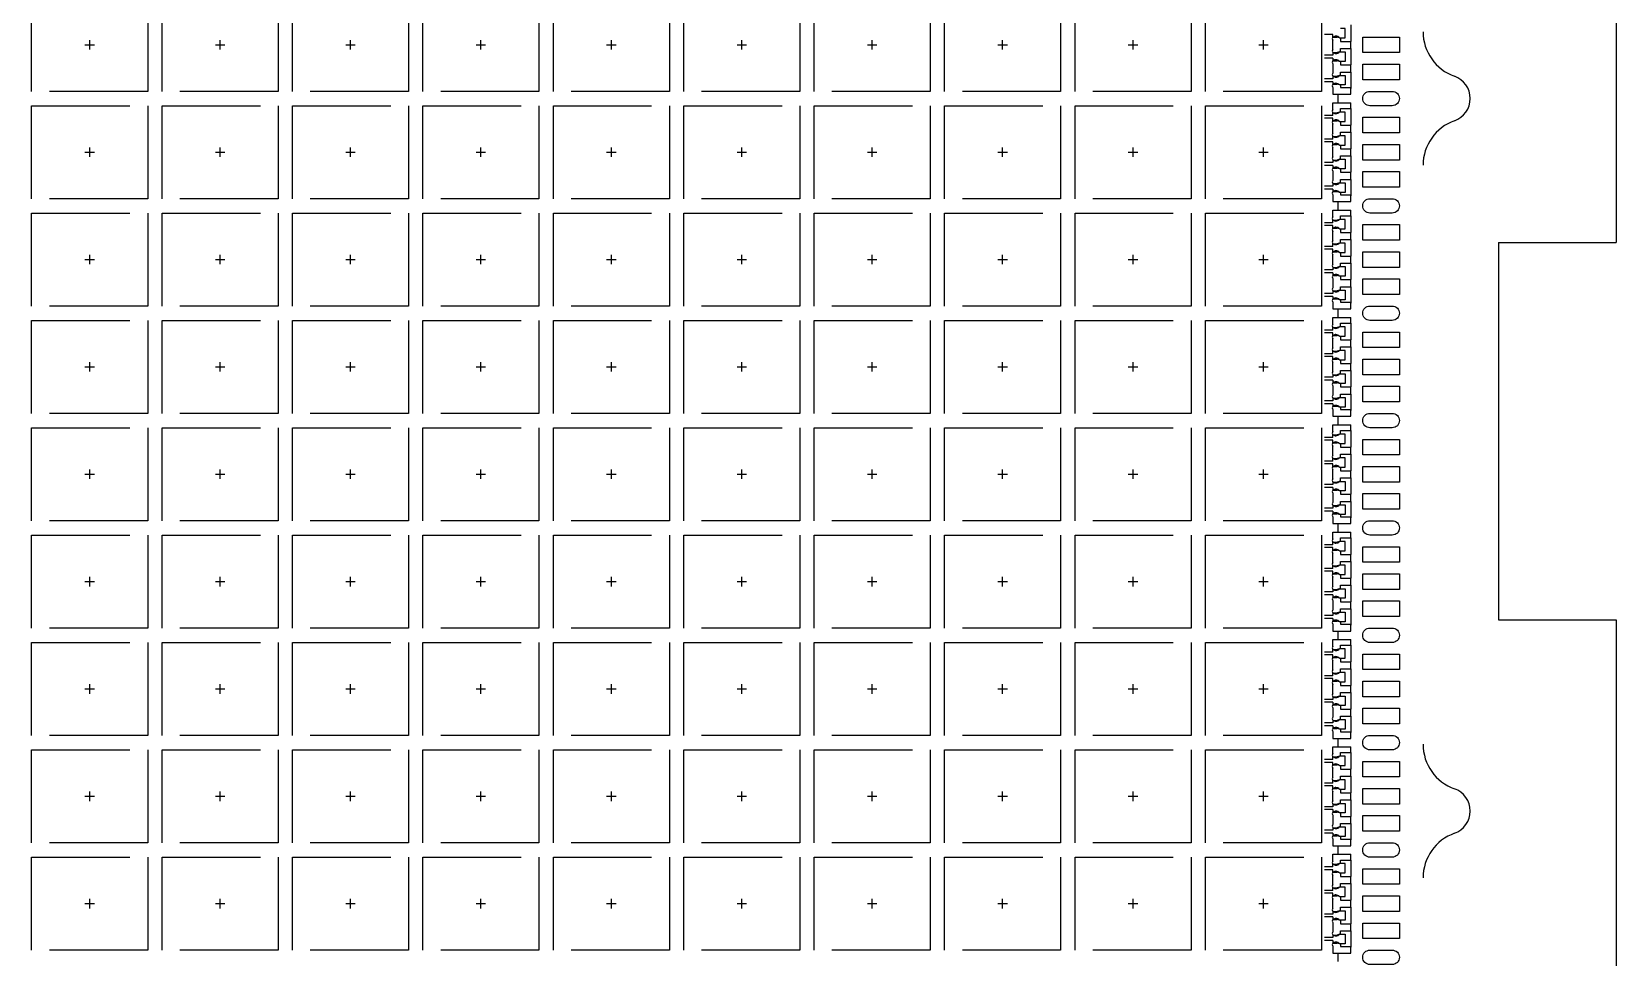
# Model space of a CAD drawing. Header units: millimetres. Extents: x -1.93 to 4.89, y -2.06 to 2.17.
# Drawn here: x 0.009 to 2.025, y -1.092 to 0.085 of the extents above; entities that cross this region are included whole.
import ezdxf

# ---------------------------------------------------------------- set-up
doc = ezdxf.new("R2010")
doc.units = ezdxf.units.MM
doc.header["$LTSCALE"] = 0.5
for name, pattern in [('CENTER', [50.8, 31.75, -6.35, 6.35, -6.35]), ('HIDDEN', [0.375, 0.25, -0.125]), ('PHANTOM', [2.5, 1.25, -0.25, 0.25, -0.25, 0.25, -0.25])]:
    doc.linetypes.add(name, pattern=pattern)
for name, color, linetype in [('1D', 4, 'Continuous'), ('BTM', 7, 'HIDDEN'), ('CEN', 2, 'CENTER'), ('PKG', 1, 'PHANTOM')]:
    doc.layers.add(name, color=color, linetype=linetype)

# ---------------------------------------------------------------- blocks, each defined once
blk = doc.blocks.new('*U0')
at = {"layer": 'CEN', "ltscale": 0.005}
for p, q in [((-0.006, 0), (0.006, 0)), ((0, -0.006), (0, 0.006))]:
    blk.add_line(p, q, dxfattribs=at)
at = {"layer": 'PKG', "color": 1, "linetype": 'HIDDEN'}
blk.add_lwpolyline([(-0.0738, -0.0591), (-0.0738, 0.0591), (0.0738, 0.0591), (0.0738, -0.0591)], close=True, dxfattribs=at)
blk = doc.blocks.new('*U1')
at = {"layer": 'CEN', "color": 0, "linetype": 'ByBlock', "lineweight": -2, "transparency": 16777216}
for p in [(1.659, 1.7745), (1.8249, 1.7745), (1.9908, 1.7745), (2.1567, 1.7745), (2.3226, 1.7745), (2.4885, 1.7745), (2.6544, 1.7745), (2.8203, 1.7745), (2.9862, 1.7745), (3.1521, 1.7745), (1.659, 1.638), (1.8249, 1.638), (1.9908, 1.638), (2.1567, 1.638), (2.3226, 1.638), (2.4885, 1.638), (2.6544, 1.638), (2.8203, 1.638), (2.9862, 1.638), (3.1521, 1.638), (1.659, 1.5015), (1.8249, 1.5015), (1.9908, 1.5015), (2.1567, 1.5015), (2.3226, 1.5015), (2.4885, 1.5015), (2.6544, 1.5015), (2.8203, 1.5015), (2.9862, 1.5015), (3.1521, 1.5015), (1.659, 1.365), (1.8249, 1.365), (1.9908, 1.365), (2.1567, 1.365), (2.3226, 1.365), (2.4885, 1.365), (2.6544, 1.365), (2.8203, 1.365), (2.9862, 1.365), (3.1521, 1.365), (1.659, 1.2285), (1.8249, 1.2285), (1.9908, 1.2285), (2.1567, 1.2285), (2.3226, 1.2285), (2.4885, 1.2285), (2.6544, 1.2285), (2.8203, 1.2285), (2.9862, 1.2285), (3.1521, 1.2285), (1.659, 1.092), (1.8249, 1.092), (1.9908, 1.092), (2.1567, 1.092), (2.3226, 1.092), (2.4885, 1.092), (2.6544, 1.092), (2.8203, 1.092), (2.9862, 1.092), (3.1521, 1.092), (1.659, 0.9555), (1.8249, 0.9555), (1.9908, 0.9555), (2.1567, 0.9555), (2.3226, 0.9555), (2.4885, 0.9555), (2.6544, 0.9555), (2.8203, 0.9555), (2.9862, 0.9555), (3.1521, 0.9555), (1.659, 0.819), (1.8249, 0.819), (1.9908, 0.819), (2.1567, 0.819), (2.3226, 0.819), (2.4885, 0.819), (2.6544, 0.819), (2.8203, 0.819), (2.9862, 0.819), (3.1521, 0.819), (1.659, 0.6825), (1.8249, 0.6825), (1.9908, 0.6825), (2.1567, 0.6825), (2.3226, 0.6825), (2.4885, 0.6825), (2.6544, 0.6825), (2.8203, 0.6825), (2.9862, 0.6825), (3.1521, 0.6825)]:
    blk.add_blockref('*U0', p, dxfattribs=at)

msp = doc.modelspace()

# ---------------------------------------------------------------- linework, layer by layer
for p, q in [((2.0248, 0.267), (2.0248, -0.183)), ((2.0248, -0.663), (2.0248, -1.9887))]:
    msp.add_line(p, q)
at = {"ltscale": 0.03}
for p, q in [((1.6644, 0.0781), (1.6696, 0.0781)), ((1.6644, 0.0624), (1.6644, 0.0741)), ((1.6726, 0.0772), (1.6696, 0.0781)), ((1.6726, 0.0772), (1.6741, 0.0772)), ((1.6741, 0.0772), (1.6741, 0.0727)), ((1.6741, 0.0727), (1.6873, 0.0727)), ((1.6741, 0.0592), (1.6741, 0.0637)), ((1.6741, 0.0637), (1.6873, 0.0637)), ((1.6873, 0.0637), (1.6873, 0.0727)), ((1.6644, 0.0583), (1.6696, 0.0583)), ((1.6644, 0.0481), (1.6696, 0.0481)), ((1.6644, 0.0441), (1.6644, 0.0324)), ((1.6726, 0.0592), (1.6696, 0.0583)), ((1.6726, 0.0472), (1.6696, 0.0481)), ((1.6726, 0.0592), (1.6741, 0.0592)), ((1.6741, 0.0472), (1.6726, 0.0472)), ((1.6741, 0.0472), (1.6741, 0.0427)), ((1.6741, 0.0427), (1.6873, 0.0427)), ((1.6873, 0.0337), (1.6873, 0.0427)), ((1.6644, 0.0283), (1.6696, 0.0283)), ((1.6644, 0.0283), (1.6696, 0.0283)), ((1.6726, 0.0292), (1.6696, 0.0283)), ((1.6726, 0.0292), (1.6741, 0.0292)), ((1.6741, 0.0292), (1.6741, 0.0337)), ((1.6741, 0.0337), (1.6873, 0.0337)), ((1.6644, 0.0181), (1.6696, 0.0181)), ((1.6644, 0.0181), (1.6696, 0.0181)), ((1.6644, 0.0141), (1.6644, 0.0054)), ((1.6644, 0.0054), (1.6873, 0.0054)), ((1.6726, 0.0172), (1.6696, 0.0181)), ((1.6741, 0.0172), (1.6726, 0.0172)), ((1.6741, 0.0172), (1.6741, 0.0139)), ((1.6741, 0.0139), (1.6873, 0.0139)), ((1.6873, 0.0054), (1.6873, 0.0139)), ((1.6644, -0.0141), (1.6644, -0.0054)), ((1.6644, -0.0054), (1.6873, -0.0054)), ((1.6644, -0.0182), (1.6696, -0.0182)), ((1.6726, -0.0173), (1.6696, -0.0182)), ((1.6741, -0.0173), (1.6726, -0.0173)), ((1.6741, -0.0173), (1.6741, -0.0128)), ((1.6741, -0.0128), (1.6873, -0.0128)), ((1.6873, -0.0128), (1.6873, -0.0054)), ((1.6644, -0.0284), (1.6696, -0.0284)), ((1.6644, -0.0441), (1.6644, -0.0324)), ((1.6726, -0.0293), (1.6696, -0.0284)), ((1.6726, -0.0293), (1.6741, -0.0293)), ((1.6741, -0.0293), (1.6741, -0.0338)), ((1.6741, -0.0338), (1.6873, -0.0338)), ((1.6873, -0.0428), (1.6873, -0.0338)), ((1.6644, -0.0482), (1.6696, -0.0482)), ((1.6644, -0.0584), (1.6696, -0.0584)), ((1.6726, -0.0473), (1.6696, -0.0482)), ((1.6726, -0.0593), (1.6696, -0.0584)), ((1.6741, -0.0473), (1.6726, -0.0473)), ((1.6726, -0.0593), (1.6741, -0.0593)), ((1.6741, -0.0473), (1.6741, -0.0428)), ((1.6741, -0.0428), (1.6873, -0.0428)), ((1.6741, -0.0593), (1.6741, -0.0638)), ((1.6644, -0.0741), (1.6644, -0.0624)), ((1.6644, -0.0782), (1.6696, -0.0782)), ((1.6726, -0.0773), (1.6696, -0.0782)), ((1.6726, -0.0773), (1.6741, -0.0773)), ((1.6741, -0.0638), (1.6873, -0.0638)), ((1.6741, -0.0773), (1.6741, -0.0728)), ((1.6741, -0.0728), (1.6873, -0.0728)), ((1.6873, -0.0728), (1.6873, -0.0638)), ((1.6644, -0.0884), (1.6696, -0.0884)), ((1.6644, -0.0924), (1.6644, -0.1041)), ((1.6726, -0.0893), (1.6696, -0.0884)), ((1.6741, -0.0893), (1.6726, -0.0893)), ((1.6741, -0.0893), (1.6741, -0.0938)), ((1.6741, -0.0938), (1.6873, -0.0938)), ((1.6873, -0.1028), (1.6873, -0.0938)), ((1.6644, -0.1082), (1.6696, -0.1082)), ((1.6644, -0.1082), (1.6696, -0.1082)), ((1.6644, -0.1184), (1.6696, -0.1184)), ((1.6644, -0.1184), (1.6696, -0.1184)), ((1.6726, -0.1073), (1.6696, -0.1082)), ((1.6726, -0.1193), (1.6696, -0.1184)), ((1.6726, -0.1073), (1.6741, -0.1073)), ((1.6741, -0.1193), (1.6726, -0.1193)), ((1.6741, -0.1073), (1.6741, -0.1028)), ((1.6741, -0.1028), (1.6873, -0.1028)), ((1.6741, -0.1193), (1.6741, -0.1226)), ((1.6644, -0.1224), (1.6644, -0.1311)), ((1.6644, -0.1311), (1.6873, -0.1311)), ((1.6741, -0.1226), (1.6873, -0.1226)), ((1.6873, -0.1311), (1.6873, -0.1226)), ((1.6644, -0.1506), (1.6644, -0.1419)), ((1.6644, -0.1419), (1.6873, -0.1419)), ((1.6644, -0.1547), (1.6696, -0.1547)), ((1.6726, -0.1538), (1.6696, -0.1547)), ((1.6741, -0.1538), (1.6726, -0.1538)), ((1.6741, -0.1538), (1.6741, -0.1493)), ((1.6741, -0.1493), (1.6873, -0.1493)), ((1.6873, -0.1493), (1.6873, -0.1419)), ((1.6644, -0.1649), (1.6696, -0.1649)), ((1.6644, -0.1806), (1.6644, -0.1689)), ((1.6726, -0.1658), (1.6696, -0.1649)), ((1.6726, -0.1658), (1.6741, -0.1658)), ((1.6741, -0.1658), (1.6741, -0.1703)), ((1.6741, -0.1703), (1.6873, -0.1703)), ((1.6741, -0.1838), (1.6741, -0.1793)), ((1.6741, -0.1793), (1.6873, -0.1793)), ((1.6873, -0.1793), (1.6873, -0.1703)), ((1.6644, -0.1847), (1.6696, -0.1847)), ((1.6644, -0.1949), (1.6696, -0.1949)), ((1.6644, -0.2106), (1.6644, -0.1989)), ((1.6726, -0.1838), (1.6696, -0.1847)), ((1.6726, -0.1958), (1.6696, -0.1949)), ((1.6741, -0.1838), (1.6726, -0.1838)), ((1.6726, -0.1958), (1.6741, -0.1958)), ((1.6741, -0.1958), (1.6741, -0.2003)), ((1.6741, -0.2003), (1.6873, -0.2003)), ((1.6873, -0.2093), (1.6873, -0.2003)), ((1.6644, -0.2147), (1.6696, -0.2147)), ((1.6726, -0.2138), (1.6696, -0.2147)), ((1.6726, -0.2138), (1.6741, -0.2138)), ((1.6741, -0.2138), (1.6741, -0.2093)), ((1.6741, -0.2093), (1.6873, -0.2093)), ((1.6644, -0.2249), (1.6696, -0.2249)), ((1.6644, -0.2289), (1.6644, -0.2406)), ((1.6726, -0.2258), (1.6696, -0.2249)), ((1.6741, -0.2258), (1.6726, -0.2258)), ((1.6741, -0.2258), (1.6741, -0.2303)), ((1.6741, -0.2303), (1.6873, -0.2303)), ((1.6741, -0.2438), (1.6741, -0.2393)), ((1.6741, -0.2393), (1.6873, -0.2393)), ((1.6873, -0.2393), (1.6873, -0.2303)), ((1.6644, -0.2447), (1.6696, -0.2447)), ((1.6644, -0.2447), (1.6696, -0.2447)), ((1.6644, -0.2549), (1.6696, -0.2549)), ((1.6644, -0.2549), (1.6696, -0.2549)), ((1.6644, -0.2589), (1.6644, -0.2676)), ((1.6726, -0.2438), (1.6696, -0.2447)), ((1.6726, -0.2558), (1.6696, -0.2549)), ((1.6726, -0.2438), (1.6741, -0.2438)), ((1.6741, -0.2558), (1.6726, -0.2558)), ((1.6741, -0.2558), (1.6741, -0.2591)), ((1.6741, -0.2591), (1.6873, -0.2591)), ((1.6873, -0.2676), (1.6873, -0.2591)), ((1.6644, -0.2676), (1.6873, -0.2676)), ((1.6644, -0.2871), (1.6644, -0.2784)), ((1.6644, -0.2784), (1.6873, -0.2784)), ((1.6873, -0.2858), (1.6873, -0.2784)), ((1.6644, -0.2912), (1.6696, -0.2912)), ((1.6644, -0.3014), (1.6696, -0.3014)), ((1.6726, -0.2903), (1.6696, -0.2912)), ((1.6726, -0.3023), (1.6696, -0.3014)), ((1.6741, -0.2903), (1.6726, -0.2903)), ((1.6726, -0.3023), (1.6741, -0.3023)), ((1.6741, -0.2903), (1.6741, -0.2858)), ((1.6741, -0.2858), (1.6873, -0.2858)), ((1.6741, -0.3023), (1.6741, -0.3068)), ((1.6644, -0.3171), (1.6644, -0.3054)), ((1.6644, -0.3212), (1.6696, -0.3212)), ((1.6726, -0.3203), (1.6696, -0.3212)), ((1.6741, -0.3203), (1.6726, -0.3203)), ((1.6741, -0.3068), (1.6873, -0.3068)), ((1.6741, -0.3203), (1.6741, -0.3158)), ((1.6741, -0.3158), (1.6873, -0.3158)), ((1.6873, -0.3158), (1.6873, -0.3068)), ((1.6644, -0.3314), (1.6696, -0.3314)), ((1.6644, -0.3471), (1.6644, -0.3354)), ((1.6726, -0.3323), (1.6696, -0.3314)), ((1.6726, -0.3323), (1.6741, -0.3323)), ((1.6741, -0.3323), (1.6741, -0.3368)), ((1.6741, -0.3368), (1.6873, -0.3368)), ((1.6873, -0.3458), (1.6873, -0.3368)), ((1.6644, -0.3512), (1.6696, -0.3512)), ((1.6644, -0.3614), (1.6696, -0.3614)), ((1.6726, -0.3503), (1.6696, -0.3512)), ((1.6726, -0.3623), (1.6696, -0.3614)), ((1.6726, -0.3503), (1.6741, -0.3503)), ((1.6741, -0.3623), (1.6726, -0.3623)), ((1.6741, -0.3503), (1.6741, -0.3458)), ((1.6741, -0.3458), (1.6873, -0.3458)), ((1.6741, -0.3623), (1.6741, -0.3668)), ((1.6644, -0.3654), (1.6644, -0.3771)), ((1.6644, -0.3812), (1.6696, -0.3812)), ((1.6644, -0.3812), (1.6696, -0.3812)), ((1.6726, -0.3803), (1.6696, -0.3812)), ((1.6726, -0.3803), (1.6741, -0.3803)), ((1.6741, -0.3668), (1.6873, -0.3668)), ((1.6741, -0.3803), (1.6741, -0.3758)), ((1.6741, -0.3758), (1.6873, -0.3758)), ((1.6873, -0.3758), (1.6873, -0.3668)), ((1.6644, -0.3914), (1.6696, -0.3914)), ((1.6644, -0.3914), (1.6696, -0.3914)), ((1.6644, -0.3954), (1.6644, -0.4041)), ((1.6726, -0.3923), (1.6696, -0.3914)), ((1.6741, -0.3923), (1.6726, -0.3923)), ((1.6741, -0.3923), (1.6741, -0.3956)), ((1.6741, -0.3956), (1.6873, -0.3956)), ((1.6873, -0.4041), (1.6873, -0.3956)), ((1.6644, -0.4041), (1.6873, -0.4041)), ((1.6644, -0.4236), (1.6644, -0.4149)), ((1.6644, -0.4149), (1.6873, -0.4149)), ((1.6741, -0.4268), (1.6741, -0.4223)), ((1.6741, -0.4223), (1.6873, -0.4223)), ((1.6873, -0.4223), (1.6873, -0.4149)), ((1.6644, -0.4277), (1.6696, -0.4277)), ((1.6644, -0.4379), (1.6696, -0.4379)), ((1.6644, -0.4536), (1.6644, -0.4419)), ((1.6726, -0.4268), (1.6696, -0.4277)), ((1.6726, -0.4388), (1.6696, -0.4379)), ((1.6741, -0.4268), (1.6726, -0.4268)), ((1.6726, -0.4388), (1.6741, -0.4388)), ((1.6741, -0.4388), (1.6741, -0.4433)), ((1.6741, -0.4433), (1.6873, -0.4433)), ((1.6873, -0.4523), (1.6873, -0.4433)), ((1.6644, -0.4577), (1.6696, -0.4577)), ((1.6726, -0.4568), (1.6696, -0.4577)), ((1.6741, -0.4568), (1.6726, -0.4568)), ((1.6741, -0.4568), (1.6741, -0.4523)), ((1.6741, -0.4523), (1.6873, -0.4523)), ((1.6644, -0.4679), (1.6696, -0.4679)), ((1.6644, -0.4836), (1.6644, -0.4719)), ((1.6726, -0.4688), (1.6696, -0.4679)), ((1.6726, -0.4688), (1.6741, -0.4688)), ((1.6741, -0.4688), (1.6741, -0.4733)), ((1.6741, -0.4733), (1.6873, -0.4733)), ((1.6741, -0.4868), (1.6741, -0.4823)), ((1.6741, -0.4823), (1.6873, -0.4823)), ((1.6873, -0.4823), (1.6873, -0.4733)), ((1.6644, -0.4877), (1.6696, -0.4877)), ((1.6644, -0.4979), (1.6696, -0.4979)), ((1.6644, -0.5019), (1.6644, -0.5136)), ((1.6726, -0.4868), (1.6696, -0.4877)), ((1.6726, -0.4988), (1.6696, -0.4979)), ((1.6726, -0.4868), (1.6741, -0.4868)), ((1.6741, -0.4988), (1.6726, -0.4988)), ((1.6741, -0.4988), (1.6741, -0.5033)), ((1.6741, -0.5033), (1.6873, -0.5033)), ((1.6873, -0.5123), (1.6873, -0.5033)), ((1.6644, -0.5177), (1.6696, -0.5177)), ((1.6644, -0.5177), (1.6696, -0.5177)), ((1.6726, -0.5168), (1.6696, -0.5177)), ((1.6726, -0.5168), (1.6741, -0.5168)), ((1.6741, -0.5168), (1.6741, -0.5123)), ((1.6741, -0.5123), (1.6873, -0.5123)), ((1.6644, -0.5279), (1.6696, -0.5279)), ((1.6644, -0.5279), (1.6696, -0.5279)), ((1.6644, -0.5319), (1.6644, -0.5406)), ((1.6644, -0.5406), (1.6873, -0.5406)), ((1.6726, -0.5288), (1.6696, -0.5279)), ((1.6741, -0.5288), (1.6726, -0.5288)), ((1.6741, -0.5288), (1.6741, -0.5321)), ((1.6741, -0.5321), (1.6873, -0.5321)), ((1.6873, -0.5406), (1.6873, -0.5321)), ((1.6644, -0.5601), (1.6644, -0.5514)), ((1.6644, -0.5514), (1.6873, -0.5514)), ((1.6644, -0.5642), (1.6696, -0.5642)), ((1.6726, -0.5633), (1.6696, -0.5642)), ((1.6741, -0.5633), (1.6726, -0.5633)), ((1.6741, -0.5633), (1.6741, -0.5588)), ((1.6741, -0.5588), (1.6873, -0.5588)), ((1.6873, -0.5588), (1.6873, -0.5514)), ((1.6644, -0.5744), (1.6696, -0.5744)), ((1.6644, -0.5901), (1.6644, -0.5784)), ((1.6726, -0.5753), (1.6696, -0.5744)), ((1.6726, -0.5753), (1.6741, -0.5753)), ((1.6741, -0.5753), (1.6741, -0.5798)), ((1.6741, -0.5798), (1.6873, -0.5798)), ((1.6873, -0.5888), (1.6873, -0.5798)), ((1.6644, -0.5942), (1.6696, -0.5942)), ((1.6644, -0.6044), (1.6696, -0.6044)), ((1.6726, -0.5933), (1.6696, -0.5942)), ((1.6726, -0.6053), (1.6696, -0.6044)), ((1.6741, -0.5933), (1.6726, -0.5933)), ((1.6741, -0.5933), (1.6741, -0.5888)), ((1.6741, -0.5888), (1.6873, -0.5888)), ((1.6644, -0.6201), (1.6644, -0.6084)), ((1.6644, -0.6242), (1.6696, -0.6242)), ((1.6726, -0.6233), (1.6696, -0.6242)), ((1.6726, -0.6053), (1.6741, -0.6053)), ((1.6726, -0.6233), (1.6741, -0.6233)), ((1.6741, -0.6053), (1.6741, -0.6098)), ((1.6741, -0.6098), (1.6873, -0.6098)), ((1.6741, -0.6233), (1.6741, -0.6188)), ((1.6741, -0.6188), (1.6873, -0.6188)), ((1.6873, -0.6188), (1.6873, -0.6098)), ((1.6644, -0.6344), (1.6696, -0.6344)), ((1.6644, -0.6384), (1.6644, -0.6501)), ((1.6726, -0.6353), (1.6696, -0.6344)), ((1.6741, -0.6353), (1.6726, -0.6353)), ((1.6741, -0.6353), (1.6741, -0.6398)), ((1.6741, -0.6398), (1.6873, -0.6398)), ((1.6873, -0.6488), (1.6873, -0.6398)), ((1.6644, -0.6542), (1.6696, -0.6542)), ((1.6644, -0.6542), (1.6696, -0.6542)), ((1.6644, -0.6644), (1.6696, -0.6644)), ((1.6644, -0.6644), (1.6696, -0.6644)), ((1.6726, -0.6533), (1.6696, -0.6542)), ((1.6726, -0.6653), (1.6696, -0.6644)), ((1.6726, -0.6533), (1.6741, -0.6533)), ((1.6741, -0.6533), (1.6741, -0.6488)), ((1.6741, -0.6488), (1.6873, -0.6488)), ((1.6644, -0.6684), (1.6644, -0.6771)), ((1.6644, -0.6771), (1.6873, -0.6771)), ((1.6741, -0.6653), (1.6726, -0.6653)), ((1.6741, -0.6653), (1.6741, -0.6686)), ((1.6741, -0.6686), (1.6873, -0.6686)), ((1.6873, -0.6771), (1.6873, -0.6686)), ((1.6644, -0.6966), (1.6644, -0.6879)), ((1.6644, -0.6879), (1.6873, -0.6879)), ((1.6644, -0.7007), (1.6696, -0.7007)), ((1.6726, -0.6998), (1.6696, -0.7007)), ((1.6741, -0.6998), (1.6726, -0.6998)), ((1.6741, -0.6998), (1.6741, -0.6953)), ((1.6741, -0.6953), (1.6873, -0.6953)), ((1.6873, -0.6953), (1.6873, -0.6879)), ((1.6644, -0.7109), (1.6696, -0.7109)), ((1.6644, -0.7266), (1.6644, -0.7149)), ((1.6726, -0.7118), (1.6696, -0.7109)), ((1.6726, -0.7118), (1.6741, -0.7118)), ((1.6741, -0.7118), (1.6741, -0.7163)), ((1.6741, -0.7163), (1.6873, -0.7163)), ((1.6741, -0.7298), (1.6741, -0.7253)), ((1.6741, -0.7253), (1.6873, -0.7253)), ((1.6873, -0.7253), (1.6873, -0.7163)), ((1.6644, -0.7307), (1.6696, -0.7307)), ((1.6644, -0.7409), (1.6696, -0.7409)), ((1.6644, -0.7566), (1.6644, -0.7449)), ((1.6726, -0.7298), (1.6696, -0.7307)), ((1.6726, -0.7418), (1.6696, -0.7409)), ((1.6741, -0.7298), (1.6726, -0.7298)), ((1.6726, -0.7418), (1.6741, -0.7418)), ((1.6741, -0.7418), (1.6741, -0.7463)), ((1.6644, -0.7607), (1.6696, -0.7607)), ((1.6726, -0.7598), (1.6696, -0.7607)), ((1.6726, -0.7598), (1.6741, -0.7598)), ((1.6741, -0.7463), (1.6873, -0.7463)), ((1.6741, -0.7598), (1.6741, -0.7553)), ((1.6741, -0.7553), (1.6873, -0.7553)), ((1.6873, -0.7553), (1.6873, -0.7463)), ((1.6644, -0.7709), (1.6696, -0.7709)), ((1.6644, -0.7749), (1.6644, -0.7866)), ((1.6726, -0.7718), (1.6696, -0.7709)), ((1.6741, -0.7718), (1.6726, -0.7718)), ((1.6741, -0.7718), (1.6741, -0.7763)), ((1.6741, -0.7763), (1.6873, -0.7763)), ((1.6741, -0.7898), (1.6741, -0.7853)), ((1.6741, -0.7853), (1.6873, -0.7853)), ((1.6873, -0.7853), (1.6873, -0.7763)), ((1.6644, -0.7907), (1.6696, -0.7907)), ((1.6644, -0.7907), (1.6696, -0.7907)), ((1.6644, -0.8009), (1.6696, -0.8009)), ((1.6644, -0.8009), (1.6696, -0.8009)), ((1.6644, -0.8049), (1.6644, -0.8136)), ((1.6726, -0.7898), (1.6696, -0.7907)), ((1.6726, -0.8018), (1.6696, -0.8009)), ((1.6726, -0.7898), (1.6741, -0.7898)), ((1.6741, -0.8018), (1.6726, -0.8018)), ((1.6741, -0.8018), (1.6741, -0.8051)), ((1.6741, -0.8051), (1.6873, -0.8051)), ((1.6873, -0.8136), (1.6873, -0.8051)), ((1.6644, -0.8136), (1.6873, -0.8136)), ((1.6644, -0.8331), (1.6644, -0.8244)), ((1.6644, -0.8244), (1.6873, -0.8244)), ((1.6873, -0.8318), (1.6873, -0.8244)), ((1.6644, -0.8372), (1.6696, -0.8372)), ((1.6726, -0.8363), (1.6696, -0.8372)), ((1.6741, -0.8363), (1.6726, -0.8363)), ((1.6741, -0.8363), (1.6741, -0.8318)), ((1.6741, -0.8318), (1.6873, -0.8318)), ((1.6644, -0.8474), (1.6696, -0.8474)), ((1.6644, -0.8631), (1.6644, -0.8514)), ((1.6726, -0.8483), (1.6696, -0.8474)), ((1.6726, -0.8663), (1.6696, -0.8672)), ((1.6726, -0.8483), (1.6741, -0.8483)), ((1.6741, -0.8663), (1.6726, -0.8663)), ((1.6741, -0.8483), (1.6741, -0.8528)), ((1.6741, -0.8528), (1.6873, -0.8528)), ((1.6741, -0.8663), (1.6741, -0.8618)), ((1.6741, -0.8618), (1.6873, -0.8618)), ((1.6873, -0.8618), (1.6873, -0.8528)), ((1.6644, -0.8672), (1.6696, -0.8672)), ((1.6644, -0.8774), (1.6696, -0.8774)), ((1.6644, -0.8931), (1.6644, -0.8814)), ((1.6726, -0.8783), (1.6696, -0.8774)), ((1.6726, -0.8783), (1.6741, -0.8783)), ((1.6741, -0.8783), (1.6741, -0.8828)), ((1.6741, -0.8828), (1.6873, -0.8828)), ((1.6873, -0.8918), (1.6873, -0.8828)), ((1.6644, -0.8972), (1.6696, -0.8972)), ((1.6726, -0.8963), (1.6696, -0.8972)), ((1.6726, -0.8963), (1.6741, -0.8963)), ((1.6741, -0.8963), (1.6741, -0.8918)), ((1.6741, -0.8918), (1.6873, -0.8918)), ((1.6644, -0.9074), (1.6696, -0.9074)), ((1.6644, -0.9114), (1.6644, -0.9231)), ((1.6644, -0.9272), (1.6696, -0.9272)), ((1.6644, -0.9272), (1.6696, -0.9272)), ((1.6726, -0.9083), (1.6696, -0.9074)), ((1.6726, -0.9263), (1.6696, -0.9272)), ((1.6741, -0.9083), (1.6726, -0.9083)), ((1.6726, -0.9263), (1.6741, -0.9263)), ((1.6741, -0.9083), (1.6741, -0.9128)), ((1.6741, -0.9128), (1.6873, -0.9128)), ((1.6741, -0.9263), (1.6741, -0.9218)), ((1.6741, -0.9218), (1.6873, -0.9218)), ((1.6873, -0.9218), (1.6873, -0.9128)), ((1.6644, -0.9374), (1.6696, -0.9374)), ((1.6644, -0.9374), (1.6696, -0.9374)), ((1.6644, -0.9414), (1.6644, -0.9501)), ((1.6726, -0.9383), (1.6696, -0.9374)), ((1.6741, -0.9383), (1.6726, -0.9383)), ((1.6741, -0.9383), (1.6741, -0.9416)), ((1.6741, -0.9416), (1.6873, -0.9416)), ((1.6873, -0.9501), (1.6873, -0.9416)), ((1.6644, -0.9501), (1.6873, -0.9501)), ((1.6644, -0.9696), (1.6644, -0.9609)), ((1.6644, -0.9609), (1.6873, -0.9609)), ((1.6873, -0.9683), (1.6873, -0.9609)), ((1.6644, -0.9737), (1.6696, -0.9737)), ((1.6644, -0.9839), (1.6696, -0.9839)), ((1.6726, -0.9728), (1.6696, -0.9737)), ((1.6726, -0.9848), (1.6696, -0.9839)), ((1.6741, -0.9728), (1.6726, -0.9728)), ((1.6726, -0.9848), (1.6741, -0.9848)), ((1.6741, -0.9728), (1.6741, -0.9683)), ((1.6741, -0.9683), (1.6873, -0.9683)), ((1.6741, -0.9848), (1.6741, -0.9893)), ((1.6644, -0.9996), (1.6644, -0.9879)), ((1.6644, -1.0037), (1.6696, -1.0037)), ((1.6726, -1.0028), (1.6696, -1.0037)), ((1.6741, -1.0028), (1.6726, -1.0028)), ((1.6741, -0.9893), (1.6873, -0.9893)), ((1.6741, -1.0028), (1.6741, -0.9983)), ((1.6741, -0.9983), (1.6873, -0.9983)), ((1.6873, -0.9983), (1.6873, -0.9893)), ((1.6644, -1.0139), (1.6696, -1.0139)), ((1.6644, -1.0296), (1.6644, -1.0179)), ((1.6726, -1.0148), (1.6696, -1.0139)), ((1.6726, -1.0148), (1.6741, -1.0148)), ((1.6741, -1.0148), (1.6741, -1.0193)), ((1.6741, -1.0193), (1.6873, -1.0193)), ((1.6873, -1.0283), (1.6873, -1.0193)), ((1.6644, -1.0337), (1.6696, -1.0337)), ((1.6644, -1.0439), (1.6696, -1.0439)), ((1.6644, -1.0479), (1.6644, -1.0596)), ((1.6726, -1.0328), (1.6696, -1.0337)), ((1.6726, -1.0448), (1.6696, -1.0439)), ((1.6726, -1.0328), (1.6741, -1.0328)), ((1.6741, -1.0448), (1.6726, -1.0448)), ((1.6741, -1.0328), (1.6741, -1.0283)), ((1.6741, -1.0283), (1.6873, -1.0283)), ((1.6741, -1.0448), (1.6741, -1.0493)), ((1.6644, -1.0637), (1.6696, -1.0637)), ((1.6644, -1.0637), (1.6696, -1.0637)), ((1.6726, -1.0628), (1.6696, -1.0637)), ((1.6726, -1.0628), (1.6741, -1.0628)), ((1.6741, -1.0493), (1.6873, -1.0493)), ((1.6741, -1.0628), (1.6741, -1.0583)), ((1.6741, -1.0583), (1.6873, -1.0583)), ((1.6873, -1.0583), (1.6873, -1.0493)), ((1.6644, -1.0739), (1.6696, -1.0739)), ((1.6644, -1.0739), (1.6696, -1.0739)), ((1.6644, -1.0779), (1.6644, -1.0866)), ((1.6644, -1.0866), (1.6873, -1.0866)), ((1.6726, -1.0748), (1.6696, -1.0739)), ((1.6741, -1.0748), (1.6726, -1.0748)), ((1.6741, -1.0748), (1.6741, -1.0781)), ((1.6741, -1.0781), (1.6873, -1.0781)), ((1.6873, -1.0866), (1.6873, -1.0781))]:
    msp.add_line(p, q, dxfattribs=at)
at = {"color": 0}
for p, q in [((1.8748, -0.183), (2.0248, -0.183)), ((1.8748, -0.183), (1.8748, -0.663)), ((1.8748, -0.663), (2.0248, -0.663))]:
    msp.add_line(p, q, dxfattribs=at)
at = {"ltscale": 0.03}
for points in [[(1.7023, 0.0781), (1.749, 0.0781), (1.749, 0.0583), (1.7023, 0.0583)], [(1.7023, 0.0436), (1.749, 0.0436), (1.749, 0.0238), (1.7023, 0.0238)], [(1.7023, -0.0239), (1.749, -0.0239), (1.749, -0.0437), (1.7023, -0.0437)], [(1.7023, -0.0584), (1.749, -0.0584), (1.749, -0.0782), (1.7023, -0.0782)], [(1.7023, -0.0929), (1.749, -0.0929), (1.749, -0.1127), (1.7023, -0.1127)], [(1.7023, -0.1604), (1.749, -0.1604), (1.749, -0.1802), (1.7023, -0.1802)], [(1.7023, -0.1949), (1.749, -0.1949), (1.749, -0.2147), (1.7023, -0.2147)], [(1.7023, -0.2294), (1.749, -0.2294), (1.749, -0.2492), (1.7023, -0.2492)], [(1.7023, -0.2969), (1.749, -0.2969), (1.749, -0.3167), (1.7023, -0.3167)], [(1.7023, -0.3314), (1.749, -0.3314), (1.749, -0.3512), (1.7023, -0.3512)], [(1.7023, -0.3659), (1.749, -0.3659), (1.749, -0.3857), (1.7023, -0.3857)], [(1.7023, -0.4334), (1.749, -0.4334), (1.749, -0.4532), (1.7023, -0.4532)], [(1.7023, -0.4679), (1.749, -0.4679), (1.749, -0.4877), (1.7023, -0.4877)], [(1.7023, -0.5024), (1.749, -0.5024), (1.749, -0.5222), (1.7023, -0.5222)], [(1.7023, -0.5699), (1.749, -0.5699), (1.749, -0.5897), (1.7023, -0.5897)], [(1.7023, -0.6044), (1.749, -0.6044), (1.749, -0.6242), (1.7023, -0.6242)], [(1.7023, -0.6389), (1.749, -0.6389), (1.749, -0.6587), (1.7023, -0.6587)], [(1.7023, -0.7064), (1.749, -0.7064), (1.749, -0.7262), (1.7023, -0.7262)], [(1.7023, -0.7409), (1.749, -0.7409), (1.749, -0.7607), (1.7023, -0.7607)], [(1.7023, -0.7754), (1.749, -0.7754), (1.749, -0.7952), (1.7023, -0.7952)], [(1.7023, -0.8429), (1.749, -0.8429), (1.749, -0.8627), (1.7023, -0.8627)], [(1.7023, -0.8774), (1.749, -0.8774), (1.749, -0.8972), (1.7023, -0.8972)], [(1.7023, -0.9119), (1.749, -0.9119), (1.749, -0.9317), (1.7023, -0.9317)], [(1.7023, -0.9794), (1.749, -0.9794), (1.749, -0.9992), (1.7023, -0.9992)], [(1.7023, -1.0139), (1.749, -1.0139), (1.749, -1.0337), (1.7023, -1.0337)], [(1.7023, -1.0484), (1.749, -1.0484), (1.749, -1.0682), (1.7023, -1.0682)]]:
    msp.add_lwpolyline(points, close=True, dxfattribs=at)
for points in [[(1.7115, 0.0091), (1.7398, 0.0091, -0.414214), (1.749, 0), (1.749, 0, -0.414214), (1.7398, -0.0092), (1.7115, -0.0092, -0.414214), (1.7023, 0), (1.7023, 0, -0.414214)], [(1.7115, -0.1274), (1.7398, -0.1274, -0.414214), (1.749, -0.1365), (1.749, -0.1365, -0.414214), (1.7398, -0.1457), (1.7115, -0.1457, -0.414214), (1.7023, -0.1365), (1.7023, -0.1365, -0.414214)], [(1.7115, -0.2639), (1.7398, -0.2639, -0.414214), (1.749, -0.273), (1.749, -0.273, -0.414214), (1.7398, -0.2822), (1.7115, -0.2822, -0.414214), (1.7023, -0.273), (1.7023, -0.273, -0.414214)], [(1.7115, -0.4004), (1.7398, -0.4004, -0.414214), (1.749, -0.4095), (1.749, -0.4095, -0.414214), (1.7398, -0.4187), (1.7115, -0.4187, -0.414214), (1.7023, -0.4095), (1.7023, -0.4095, -0.414214)], [(1.7115, -0.5369), (1.7398, -0.5369, -0.414214), (1.749, -0.546), (1.749, -0.546, -0.414214), (1.7398, -0.5552), (1.7115, -0.5552, -0.414214), (1.7023, -0.546), (1.7023, -0.546, -0.414214)], [(1.7115, -0.6734), (1.7398, -0.6734, -0.414214), (1.749, -0.6825), (1.749, -0.6825, -0.414214), (1.7398, -0.6917), (1.7115, -0.6917, -0.414214), (1.7023, -0.6825), (1.7023, -0.6825, -0.414214)], [(1.7115, -0.8099), (1.7398, -0.8099, -0.414214), (1.749, -0.819), (1.749, -0.819, -0.414214), (1.7398, -0.8282), (1.7115, -0.8282, -0.414214), (1.7023, -0.819), (1.7023, -0.819, -0.414214)], [(1.7115, -0.9464), (1.7398, -0.9464, -0.414214), (1.749, -0.9555), (1.749, -0.9555, -0.414214), (1.7398, -0.9647), (1.7115, -0.9647, -0.414214), (1.7023, -0.9555), (1.7023, -0.9555, -0.414214)], [(1.7115, -1.0829), (1.7398, -1.0829, -0.414214), (1.749, -1.092), (1.749, -1.092, -0.414214), (1.7398, -1.1012), (1.7115, -1.1012, -0.414214), (1.7023, -1.092), (1.7023, -1.092, -0.414214)]]:
    msp.add_lwpolyline(points, format="xyb", close=True, dxfattribs=at)
for centre, radius, start, end in [((1.6662, 0.0761), 0.00275, 132.2759, 227.7241), ((1.6662, 0.0604), 0.00275, 132.2759, 227.7241), ((1.6686, 0.0716), 0.00775, 93.0375, 122.4518), ((1.6682, 0.0735), 0.00582, 39.7191, 90.2471), ((1.6662, 0.0461), 0.00275, 132.2759, 227.7241), ((1.6686, 0.0649), 0.00775, 237.5482, 266.9625), ((1.6686, 0.0416), 0.00775, 93.0375, 122.4518), ((1.6682, 0.063), 0.00582, 269.7529, 320.2809), ((1.6682, 0.0435), 0.00582, 39.7191, 90.2471), ((1.6662, 0.0304), 0.00275, 132.2759, 227.7241), ((1.6686, 0.0349), 0.00775, 237.5482, 266.9625), ((1.6682, 0.033), 0.00582, 269.7529, 320.2809), ((1.6662, 0.0161), 0.00275, 132.2759, 227.7241), ((1.6686, 0.0116), 0.00775, 93.0375, 122.4518), ((1.6682, 0.0135), 0.00582, 39.7191, 90.2471), ((1.6662, -0.0161), 0.00275, 132.2759, 227.7241), ((1.6686, -0.0116), 0.00775, 237.5482, 266.9625), ((1.6682, -0.0135), 0.00582, 269.7529, 320.2809), ((1.6662, -0.0304), 0.00275, 132.2759, 227.7241), ((1.6686, -0.0349), 0.00775, 93.0375, 122.4518), ((1.6682, -0.033), 0.00582, 39.7191, 90.2471), ((1.6662, -0.0461), 0.00275, 132.2759, 227.7241), ((1.6662, -0.0604), 0.00275, 132.2759, 227.7241), ((1.6686, -0.0416), 0.00775, 237.5482, 266.9625), ((1.6686, -0.0649), 0.00775, 93.0375, 122.4518), ((1.6682, -0.0435), 0.00582, 269.7529, 320.2809), ((1.6682, -0.063), 0.00582, 39.7191, 90.2471), ((1.6662, -0.0761), 0.00275, 132.2759, 227.7241), ((1.6686, -0.0716), 0.00775, 237.5482, 266.9625), ((1.6682, -0.0735), 0.00582, 269.7529, 320.2809), ((1.6662, -0.0904), 0.00275, 132.2759, 227.7241), ((1.6686, -0.0949), 0.00775, 93.0375, 122.4518), ((1.6682, -0.093), 0.00582, 39.7191, 90.2471), ((1.6662, -0.1061), 0.00275, 132.2759, 227.7241), ((1.6662, -0.1204), 0.00275, 132.2759, 227.7241), ((1.6686, -0.1016), 0.00775, 237.5482, 266.9625), ((1.6686, -0.1249), 0.00775, 93.0375, 122.4518), ((1.6682, -0.1035), 0.00582, 269.7529, 320.2809), ((1.6682, -0.123), 0.00582, 39.7191, 90.2471), ((1.6662, -0.1526), 0.00275, 132.2759, 227.7241), ((1.6686, -0.1481), 0.00775, 237.5482, 266.9625), ((1.6682, -0.15), 0.00582, 269.7529, 320.2809), ((1.6662, -0.1669), 0.00275, 132.2759, 227.7241), ((1.6662, -0.1826), 0.00275, 132.2759, 227.7241), ((1.6686, -0.1714), 0.00775, 93.0375, 122.4518), ((1.6682, -0.1695), 0.00582, 39.7191, 90.2471), ((1.6662, -0.1969), 0.00275, 132.2759, 227.7241), ((1.6686, -0.1781), 0.00775, 237.5482, 266.9625), ((1.6686, -0.2014), 0.00775, 93.0375, 122.4518), ((1.6682, -0.18), 0.00582, 269.7529, 320.2809), ((1.6682, -0.1995), 0.00582, 39.7191, 90.2471), ((1.6662, -0.2126), 0.00275, 132.2759, 227.7241), ((1.6686, -0.2081), 0.00775, 237.5482, 266.9625), ((1.6682, -0.21), 0.00582, 269.7529, 320.2809), ((1.6662, -0.2269), 0.00275, 132.2759, 227.7241), ((1.6662, -0.2426), 0.00275, 132.2759, 227.7241), ((1.6686, -0.2314), 0.00775, 93.0375, 122.4518), ((1.6682, -0.2295), 0.00582, 39.7191, 90.2471), ((1.6662, -0.2569), 0.00275, 132.2759, 227.7241), ((1.6686, -0.2381), 0.00775, 237.5482, 266.9625), ((1.6686, -0.2614), 0.00775, 93.0375, 122.4518), ((1.6682, -0.24), 0.00582, 269.7529, 320.2809), ((1.6682, -0.2595), 0.00582, 39.7191, 90.2471), ((1.6662, -0.2891), 0.00275, 132.2759, 227.7241), ((1.6662, -0.3034), 0.00275, 132.2759, 227.7241), ((1.6686, -0.2846), 0.00775, 237.5482, 266.9625), ((1.6686, -0.3079), 0.00775, 93.0375, 122.4518), ((1.6682, -0.2865), 0.00582, 269.7529, 320.2809), ((1.6682, -0.306), 0.00582, 39.7191, 90.2471), ((1.6662, -0.3191), 0.00275, 132.2759, 227.7241), ((1.6686, -0.3146), 0.00775, 237.5482, 266.9625), ((1.6682, -0.3165), 0.00582, 269.7529, 320.2809), ((1.6662, -0.3334), 0.00275, 132.2759, 227.7241), ((1.6686, -0.3379), 0.00775, 93.0375, 122.4518), ((1.6682, -0.336), 0.00582, 39.7191, 90.2471), ((1.6662, -0.3491), 0.00275, 132.2759, 227.7241), ((1.6662, -0.3634), 0.00275, 132.2759, 227.7241), ((1.6686, -0.3446), 0.00775, 237.5482, 266.9625), ((1.6686, -0.3679), 0.00775, 93.0375, 122.4518), ((1.6682, -0.3465), 0.00582, 269.7529, 320.2809), ((1.6682, -0.366), 0.00582, 39.7191, 90.2471), ((1.6662, -0.3791), 0.00275, 132.2759, 227.7241), ((1.6686, -0.3746), 0.00775, 237.5482, 266.9625), ((1.6682, -0.3765), 0.00582, 269.7529, 320.2809), ((1.6662, -0.3934), 0.00275, 132.2759, 227.7241), ((1.6686, -0.3979), 0.00775, 93.0375, 122.4518), ((1.6682, -0.396), 0.00582, 39.7191, 90.2471), ((1.6662, -0.4256), 0.00275, 132.2759, 227.7241), ((1.6662, -0.4399), 0.00275, 132.2759, 227.7241), ((1.6686, -0.4211), 0.00775, 237.5482, 266.9625), ((1.6686, -0.4444), 0.00775, 93.0375, 122.4518), ((1.6682, -0.423), 0.00582, 269.7529, 320.2809), ((1.6682, -0.4425), 0.00582, 39.7191, 90.2471), ((1.6662, -0.4556), 0.00275, 132.2759, 227.7241), ((1.6686, -0.4511), 0.00775, 237.5482, 266.9625), ((1.6682, -0.453), 0.00582, 269.7529, 320.2809), ((1.6662, -0.4699), 0.00275, 132.2759, 227.7241), ((1.6662, -0.4856), 0.00275, 132.2759, 227.7241), ((1.6686, -0.4744), 0.00775, 93.0375, 122.4518), ((1.6682, -0.4725), 0.00582, 39.7191, 90.2471), ((1.6662, -0.4999), 0.00275, 132.2759, 227.7241), ((1.6686, -0.4811), 0.00775, 237.5482, 266.9625), ((1.6686, -0.5044), 0.00775, 93.0375, 122.4518), ((1.6682, -0.483), 0.00582, 269.7529, 320.2809), ((1.6682, -0.5025), 0.00582, 39.7191, 90.2471), ((1.6662, -0.5156), 0.00275, 132.2759, 227.7241), ((1.6686, -0.5111), 0.00775, 237.5482, 266.9625), ((1.6682, -0.513), 0.00582, 269.7529, 320.2809), ((1.6662, -0.5299), 0.00275, 132.2759, 227.7241), ((1.6686, -0.5344), 0.00775, 93.0375, 122.4518), ((1.6682, -0.5325), 0.00582, 39.7191, 90.2471), ((1.6662, -0.5621), 0.00275, 132.2759, 227.7241), ((1.6686, -0.5576), 0.00775, 237.5482, 266.9625), ((1.6682, -0.5595), 0.00582, 269.7529, 320.2809), ((1.6662, -0.5764), 0.00275, 132.2759, 227.7241), ((1.6686, -0.5809), 0.00775, 93.0375, 122.4518), ((1.6682, -0.579), 0.00582, 39.7191, 90.2471), ((1.6662, -0.5921), 0.00275, 132.2759, 227.7241), ((1.6662, -0.6064), 0.00275, 132.2759, 227.7241), ((1.6686, -0.5876), 0.00775, 237.5482, 266.9625), ((1.6686, -0.6109), 0.00775, 93.0375, 122.4518), ((1.6682, -0.5895), 0.00582, 269.7529, 320.2809), ((1.6682, -0.609), 0.00582, 39.7191, 90.2471), ((1.6662, -0.6221), 0.00275, 132.2759, 227.7241), ((1.6686, -0.6176), 0.00775, 237.5482, 266.9625), ((1.6682, -0.6195), 0.00582, 269.7529, 320.2809), ((1.6662, -0.6364), 0.00275, 132.2759, 227.7241), ((1.6686, -0.6409), 0.00775, 93.0375, 122.4518), ((1.6682, -0.639), 0.00582, 39.7191, 90.2471), ((1.6662, -0.6521), 0.00275, 132.2759, 227.7241), ((1.6662, -0.6664), 0.00275, 132.2759, 227.7241), ((1.6686, -0.6476), 0.00775, 237.5482, 266.9625), ((1.6686, -0.6709), 0.00775, 93.0375, 122.4518), ((1.6682, -0.6495), 0.00582, 269.7529, 320.2809), ((1.6682, -0.669), 0.00582, 39.7191, 90.2471), ((1.6662, -0.6986), 0.00275, 132.2759, 227.7241), ((1.6686, -0.6941), 0.00775, 237.5482, 266.9625), ((1.6682, -0.696), 0.00582, 269.7529, 320.2809), ((1.6662, -0.7129), 0.00275, 132.2759, 227.7241), ((1.6686, -0.7174), 0.00775, 93.0375, 122.4518), ((1.6682, -0.7155), 0.00582, 39.7191, 90.2471), ((1.6662, -0.7286), 0.00275, 132.2759, 227.7241), ((1.6662, -0.7429), 0.00275, 132.2759, 227.7241), ((1.6686, -0.7241), 0.00775, 237.5482, 266.9625), ((1.6686, -0.7474), 0.00775, 93.0375, 122.4518), ((1.6682, -0.726), 0.00582, 269.7529, 320.2809), ((1.6682, -0.7455), 0.00582, 39.7191, 90.2471), ((1.6662, -0.7586), 0.00275, 132.2759, 227.7241), ((1.6686, -0.7541), 0.00775, 237.5482, 266.9625), ((1.6682, -0.756), 0.00582, 269.7529, 320.2809), ((1.6662, -0.7729), 0.00275, 132.2759, 227.7241), ((1.6686, -0.7774), 0.00775, 93.0375, 122.4518), ((1.6682, -0.7755), 0.00582, 39.7191, 90.2471), ((1.6662, -0.7886), 0.00275, 132.2759, 227.7241), ((1.6662, -0.8029), 0.00275, 132.2759, 227.7241), ((1.6686, -0.7841), 0.00775, 237.5482, 266.9625), ((1.6686, -0.8074), 0.00775, 93.0375, 122.4518), ((1.6682, -0.786), 0.00582, 269.7529, 320.2809), ((1.6682, -0.8055), 0.00582, 39.7191, 90.2471), ((1.6662, -0.8351), 0.00275, 132.2759, 227.7241), ((1.6686, -0.8306), 0.00775, 237.5482, 266.9625), ((1.6686, -0.8539), 0.00775, 93.0375, 122.4518), ((1.6682, -0.8325), 0.00582, 269.7529, 320.2809), ((1.6682, -0.852), 0.00582, 39.7191, 90.2471), ((1.6662, -0.8494), 0.00275, 132.2759, 227.7241), ((1.6662, -0.8651), 0.00275, 132.2759, 227.7241), ((1.6682, -0.8625), 0.00582, 269.7529, 320.2809), ((1.6662, -0.8794), 0.00275, 132.2759, 227.7241), ((1.6686, -0.8606), 0.00775, 237.5482, 266.9625), ((1.6686, -0.8839), 0.00775, 93.0375, 122.4518), ((1.6682, -0.882), 0.00582, 39.7191, 90.2471), ((1.6662, -0.8951), 0.00275, 132.2759, 227.7241), ((1.6686, -0.8906), 0.00775, 237.5482, 266.9625), ((1.6686, -0.9139), 0.00775, 93.0375, 122.4518), ((1.6682, -0.8925), 0.00582, 269.7529, 320.2809), ((1.6682, -0.912), 0.00582, 39.7191, 90.2471), ((1.6662, -0.9094), 0.00275, 132.2759, 227.7241), ((1.6662, -0.9251), 0.00275, 132.2759, 227.7241), ((1.6686, -0.9206), 0.00775, 237.5482, 266.9625), ((1.6682, -0.9225), 0.00582, 269.7529, 320.2809), ((1.6662, -0.9394), 0.00275, 132.2759, 227.7241), ((1.6686, -0.9439), 0.00775, 93.0375, 122.4518), ((1.6682, -0.942), 0.00582, 39.7191, 90.2471), ((1.6662, -0.9716), 0.00275, 132.2759, 227.7241), ((1.6662, -0.9859), 0.00275, 132.2759, 227.7241), ((1.6686, -0.9671), 0.00775, 237.5482, 266.9625), ((1.6686, -0.9904), 0.00775, 93.0375, 122.4518), ((1.6682, -0.969), 0.00582, 269.7529, 320.2809), ((1.6682, -0.9885), 0.00582, 39.7191, 90.2471), ((1.6662, -1.0016), 0.00275, 132.2759, 227.7241), ((1.6686, -0.9971), 0.00775, 237.5482, 266.9625), ((1.6682, -0.999), 0.00582, 269.7529, 320.2809), ((1.6662, -1.0159), 0.00275, 132.2759, 227.7241), ((1.6686, -1.0204), 0.00775, 93.0375, 122.4518), ((1.6682, -1.0185), 0.00582, 39.7191, 90.2471), ((1.6662, -1.0316), 0.00275, 132.2759, 227.7241), ((1.6662, -1.0459), 0.00275, 132.2759, 227.7241), ((1.6686, -1.0271), 0.00775, 237.5482, 266.9625), ((1.6686, -1.0504), 0.00775, 93.0375, 122.4518), ((1.6682, -1.029), 0.00582, 269.7529, 320.2809), ((1.6682, -1.0485), 0.00582, 39.7191, 90.2471), ((1.6662, -1.0616), 0.00275, 132.2759, 227.7241), ((1.6686, -1.0571), 0.00775, 237.5482, 266.9625), ((1.6682, -1.059), 0.00582, 269.7529, 320.2809), ((1.6662, -1.0759), 0.00275, 132.2759, 227.7241), ((1.6686, -1.0804), 0.00775, 93.0375, 122.4518), ((1.6682, -1.0785), 0.00582, 39.7191, 90.2471)]:
    msp.add_arc(centre, radius, start, end, dxfattribs=at)
at = {"layer": '1D', "color": 4}
for centre, radius, start, end in [((1.839, 0.0849), 0.06, 180, 250.5288), ((1.809, 0), 0.03, 289.4712, 70.5288), ((1.839, -0.0849), 0.06, 109.4712, 180), ((1.839, -0.8211), 0.06, 180, 250.5288), ((1.809, -0.906), 0.03, 289.4712, 70.5288), ((1.839, -0.9909), 0.06, 109.4712, 180)]:
    msp.add_arc(centre, radius, start, end, dxfattribs=at)
at = {"layer": 'BTM', "ltscale": 0.03}
for p, q in [((1.6644, 0.0814), (1.6536, 0.0814)), ((1.6644, 0.0781), (1.6644, 0.0814)), ((1.6873, 0.0937), (1.6873, 0.0727)), ((1.6873, 0.0637), (1.6873, 0.0427)), ((1.6644, 0.055), (1.6536, 0.055)), ((1.6644, 0.0514), (1.6536, 0.0514)), ((1.6644, 0.0583), (1.6644, 0.055)), ((1.6644, 0.0514), (1.6644, 0.0481)), ((1.6644, 0.025), (1.6536, 0.025)), ((1.6644, 0.0214), (1.6536, 0.0214)), ((1.6644, 0.0283), (1.6644, 0.025)), ((1.6644, 0.0214), (1.6644, 0.0181)), ((1.6873, 0.0337), (1.6873, 0.0127)), ((1.671, -0.0054), (1.671, 0.0054)), ((1.6644, -0.0215), (1.6644, -0.0182)), ((1.6873, -0.0128), (1.6873, -0.0338)), ((1.6644, -0.0215), (1.6536, -0.0215)), ((1.6644, -0.0251), (1.6536, -0.0251)), ((1.6644, -0.0284), (1.6644, -0.0251)), ((1.6644, -0.0515), (1.6536, -0.0515)), ((1.6644, -0.0551), (1.6536, -0.0551)), ((1.6644, -0.0515), (1.6644, -0.0482)), ((1.6644, -0.0584), (1.6644, -0.0551)), ((1.6873, -0.0428), (1.6873, -0.0638)), ((1.6644, -0.0782), (1.6644, -0.0815)), ((1.6873, -0.0728), (1.6873, -0.0938)), ((1.6644, -0.0815), (1.6536, -0.0815)), ((1.6644, -0.0851), (1.6536, -0.0851)), ((1.6644, -0.0851), (1.6644, -0.0884)), ((1.6644, -0.1115), (1.6536, -0.1115)), ((1.6644, -0.1151), (1.6536, -0.1151)), ((1.6644, -0.1082), (1.6644, -0.1115)), ((1.6644, -0.1151), (1.6644, -0.1184)), ((1.6873, -0.1028), (1.6873, -0.1238)), ((1.671, -0.1419), (1.671, -0.1311)), ((1.6644, -0.158), (1.6536, -0.158)), ((1.6644, -0.158), (1.6644, -0.1547)), ((1.6873, -0.1493), (1.6873, -0.1703)), ((1.6644, -0.1616), (1.6536, -0.1616)), ((1.6644, -0.1649), (1.6644, -0.1616)), ((1.6873, -0.1793), (1.6873, -0.2003)), ((1.6644, -0.188), (1.6536, -0.188)), ((1.6644, -0.1916), (1.6536, -0.1916)), ((1.6644, -0.188), (1.6644, -0.1847)), ((1.6644, -0.1949), (1.6644, -0.1916)), ((1.6644, -0.218), (1.6536, -0.218)), ((1.6644, -0.2216), (1.6536, -0.2216)), ((1.6644, -0.2147), (1.6644, -0.218)), ((1.6644, -0.2216), (1.6644, -0.2249)), ((1.6873, -0.2093), (1.6873, -0.2303)), ((1.6873, -0.2393), (1.6873, -0.2603)), ((1.6644, -0.248), (1.6536, -0.248)), ((1.6644, -0.2516), (1.6536, -0.2516)), ((1.6644, -0.2447), (1.6644, -0.248)), ((1.6644, -0.2516), (1.6644, -0.2549)), ((1.671, -0.2784), (1.671, -0.2676)), ((1.6644, -0.2945), (1.6536, -0.2945)), ((1.6644, -0.2981), (1.6536, -0.2981)), ((1.6644, -0.2945), (1.6644, -0.2912)), ((1.6644, -0.3014), (1.6644, -0.2981)), ((1.6873, -0.2858), (1.6873, -0.3068)), ((1.6644, -0.3245), (1.6644, -0.3212)), ((1.6873, -0.3158), (1.6873, -0.3368)), ((1.6644, -0.3245), (1.6536, -0.3245)), ((1.6644, -0.3281), (1.6536, -0.3281)), ((1.6644, -0.3314), (1.6644, -0.3281)), ((1.6644, -0.3545), (1.6536, -0.3545)), ((1.6644, -0.3581), (1.6536, -0.3581)), ((1.6644, -0.3512), (1.6644, -0.3545)), ((1.6644, -0.3581), (1.6644, -0.3614)), ((1.6873, -0.3458), (1.6873, -0.3668)), ((1.6644, -0.3812), (1.6644, -0.3845)), ((1.6873, -0.3758), (1.6873, -0.3968)), ((1.6644, -0.3845), (1.6536, -0.3845)), ((1.6644, -0.3881), (1.6536, -0.3881)), ((1.6644, -0.3881), (1.6644, -0.3914)), ((1.671, -0.4149), (1.671, -0.4041)), ((1.6873, -0.4223), (1.6873, -0.4433)), ((1.6644, -0.431), (1.6536, -0.431)), ((1.6644, -0.4346), (1.6536, -0.4346)), ((1.6644, -0.431), (1.6644, -0.4277)), ((1.6644, -0.4379), (1.6644, -0.4346)), ((1.6644, -0.461), (1.6536, -0.461)), ((1.6644, -0.461), (1.6644, -0.4577)), ((1.6873, -0.4523), (1.6873, -0.4733)), ((1.6644, -0.4646), (1.6536, -0.4646)), ((1.6644, -0.4679), (1.6644, -0.4646)), ((1.6873, -0.4823), (1.6873, -0.5033)), ((1.6644, -0.491), (1.6536, -0.491)), ((1.6644, -0.4946), (1.6536, -0.4946)), ((1.6644, -0.4877), (1.6644, -0.491)), ((1.6644, -0.4946), (1.6644, -0.4979)), ((1.6644, -0.521), (1.6536, -0.521)), ((1.6644, -0.5177), (1.6644, -0.521)), ((1.6873, -0.5123), (1.6873, -0.5333)), ((1.6644, -0.5246), (1.6536, -0.5246)), ((1.6644, -0.5246), (1.6644, -0.5279)), ((1.671, -0.5514), (1.671, -0.5406)), ((1.6644, -0.5675), (1.6644, -0.5642)), ((1.6873, -0.5588), (1.6873, -0.5798)), ((1.6644, -0.5675), (1.6536, -0.5675)), ((1.6644, -0.5711), (1.6536, -0.5711)), ((1.6644, -0.5744), (1.6644, -0.5711)), ((1.6644, -0.5975), (1.6536, -0.5975)), ((1.6644, -0.6011), (1.6536, -0.6011)), ((1.6644, -0.5975), (1.6644, -0.5942)), ((1.6644, -0.6044), (1.6644, -0.6011)), ((1.6873, -0.5888), (1.6873, -0.6098)), ((1.6644, -0.6242), (1.6644, -0.6275)), ((1.6873, -0.6188), (1.6873, -0.6398)), ((1.6644, -0.6275), (1.6536, -0.6275)), ((1.6644, -0.6311), (1.6536, -0.6311)), ((1.6644, -0.6311), (1.6644, -0.6344)), ((1.6644, -0.6575), (1.6536, -0.6575)), ((1.6644, -0.6611), (1.6536, -0.6611)), ((1.6644, -0.6542), (1.6644, -0.6575)), ((1.6644, -0.6611), (1.6644, -0.6644)), ((1.6873, -0.6488), (1.6873, -0.6698)), ((1.671, -0.6879), (1.671, -0.6771)), ((1.6644, -0.704), (1.6536, -0.704)), ((1.6644, -0.704), (1.6644, -0.7007)), ((1.6873, -0.6953), (1.6873, -0.7163)), ((1.6644, -0.7076), (1.6536, -0.7076)), ((1.6644, -0.7109), (1.6644, -0.7076)), ((1.6873, -0.7253), (1.6873, -0.7463)), ((1.6644, -0.734), (1.6536, -0.734)), ((1.6644, -0.7376), (1.6536, -0.7376)), ((1.6644, -0.734), (1.6644, -0.7307)), ((1.6644, -0.7409), (1.6644, -0.7376)), ((1.6644, -0.764), (1.6536, -0.764)), ((1.6644, -0.7607), (1.6644, -0.764)), ((1.6873, -0.7553), (1.6873, -0.7763)), ((1.6644, -0.7676), (1.6536, -0.7676)), ((1.6644, -0.7676), (1.6644, -0.7709)), ((1.6873, -0.7853), (1.6873, -0.8063)), ((1.6644, -0.794), (1.6536, -0.794)), ((1.6644, -0.7976), (1.6536, -0.7976)), ((1.6644, -0.7907), (1.6644, -0.794)), ((1.6644, -0.7976), (1.6644, -0.8009)), ((1.671, -0.8244), (1.671, -0.8136)), ((1.6644, -0.8405), (1.6536, -0.8405)), ((1.6644, -0.8441), (1.6536, -0.8441)), ((1.6644, -0.8405), (1.6644, -0.8372)), ((1.6644, -0.8474), (1.6644, -0.8441)), ((1.6873, -0.8318), (1.6873, -0.8528)), ((1.6873, -0.8618), (1.6873, -0.8828)), ((1.6644, -0.8705), (1.6536, -0.8705)), ((1.6644, -0.8741), (1.6536, -0.8741)), ((1.6644, -0.8705), (1.6644, -0.8672)), ((1.6644, -0.8774), (1.6644, -0.8741)), ((1.6644, -0.9005), (1.6536, -0.9005)), ((1.6644, -0.9041), (1.6536, -0.9041)), ((1.6644, -0.8972), (1.6644, -0.9005)), ((1.6644, -0.9041), (1.6644, -0.9074)), ((1.6873, -0.8918), (1.6873, -0.9128)), ((1.6644, -0.9272), (1.6644, -0.9305)), ((1.6873, -0.9218), (1.6873, -0.9428)), ((1.6644, -0.9305), (1.6536, -0.9305)), ((1.6644, -0.9341), (1.6536, -0.9341)), ((1.6644, -0.9341), (1.6644, -0.9374)), ((1.671, -0.9609), (1.671, -0.9501)), ((1.6644, -0.977), (1.6536, -0.977)), ((1.6644, -0.9806), (1.6536, -0.9806)), ((1.6644, -0.977), (1.6644, -0.9737)), ((1.6644, -0.9839), (1.6644, -0.9806)), ((1.6873, -0.9683), (1.6873, -0.9893)), ((1.6644, -1.007), (1.6536, -1.007)), ((1.6644, -1.007), (1.6644, -1.0037)), ((1.6873, -0.9983), (1.6873, -1.0193)), ((1.6644, -1.0106), (1.6536, -1.0106)), ((1.6644, -1.0139), (1.6644, -1.0106)), ((1.6644, -1.037), (1.6536, -1.037)), ((1.6644, -1.0406), (1.6536, -1.0406)), ((1.6644, -1.0337), (1.6644, -1.037)), ((1.6644, -1.0406), (1.6644, -1.0439)), ((1.6873, -1.0283), (1.6873, -1.0493)), ((1.6644, -1.067), (1.6536, -1.067)), ((1.6644, -1.0637), (1.6644, -1.067)), ((1.6873, -1.0583), (1.6873, -1.0793)), ((1.6644, -1.0706), (1.6536, -1.0706)), ((1.6644, -1.0706), (1.6644, -1.0739)), ((1.671, -1.0974), (1.671, -1.0866))]:
    msp.add_line(p, q, dxfattribs=at)
for points in [[(1.6741, 0.0772), (1.6801, 0.0772), (1.6801, 0.0892), (1.6741, 0.0892)], [(1.6741, 0.0592), (1.6801, 0.0592), (1.6801, 0.0472), (1.6741, 0.0472)], [(1.6741, 0.0292), (1.6801, 0.0292), (1.6801, 0.0172), (1.6741, 0.0172), (1.6741, 0.0172)], [(1.6741, -0.0293), (1.6801, -0.0293), (1.6801, -0.0173), (1.6741, -0.0173)], [(1.6741, -0.0593), (1.6801, -0.0593), (1.6801, -0.0473), (1.6741, -0.0473)], [(1.6741, -0.0773), (1.6801, -0.0773), (1.6801, -0.0893), (1.6741, -0.0893)], [(1.6741, -0.1073), (1.6801, -0.1073), (1.6801, -0.1193), (1.6741, -0.1193), (1.6741, -0.1193)], [(1.6741, -0.1658), (1.6801, -0.1658), (1.6801, -0.1538), (1.6741, -0.1538)], [(1.6741, -0.1958), (1.6801, -0.1958), (1.6801, -0.1838), (1.6741, -0.1838)], [(1.6741, -0.2138), (1.6801, -0.2138), (1.6801, -0.2258), (1.6741, -0.2258)], [(1.6741, -0.2438), (1.6801, -0.2438), (1.6801, -0.2558), (1.6741, -0.2558), (1.6741, -0.2558)], [(1.6741, -0.3023), (1.6801, -0.3023), (1.6801, -0.2903), (1.6741, -0.2903)], [(1.6741, -0.3323), (1.6801, -0.3323), (1.6801, -0.3203), (1.6741, -0.3203)], [(1.6741, -0.3503), (1.6801, -0.3503), (1.6801, -0.3623), (1.6741, -0.3623)], [(1.6741, -0.3803), (1.6801, -0.3803), (1.6801, -0.3923), (1.6741, -0.3923), (1.6741, -0.3923)], [(1.6741, -0.4388), (1.6801, -0.4388), (1.6801, -0.4268), (1.6741, -0.4268)], [(1.6741, -0.4688), (1.6801, -0.4688), (1.6801, -0.4568), (1.6741, -0.4568)], [(1.6741, -0.4868), (1.6801, -0.4868), (1.6801, -0.4988), (1.6741, -0.4988)], [(1.6741, -0.5168), (1.6801, -0.5168), (1.6801, -0.5288), (1.6741, -0.5288), (1.6741, -0.5288)], [(1.6741, -0.5753), (1.6801, -0.5753), (1.6801, -0.5633), (1.6741, -0.5633)], [(1.6741, -0.6053), (1.6801, -0.6053), (1.6801, -0.5933), (1.6741, -0.5933)], [(1.6741, -0.6233), (1.6801, -0.6233), (1.6801, -0.6353), (1.6741, -0.6353)], [(1.6741, -0.6533), (1.6801, -0.6533), (1.6801, -0.6653), (1.6741, -0.6653), (1.6741, -0.6653)], [(1.6741, -0.7118), (1.6801, -0.7118), (1.6801, -0.6998), (1.6741, -0.6998)], [(1.6741, -0.7418), (1.6801, -0.7418), (1.6801, -0.7298), (1.6741, -0.7298)], [(1.6741, -0.7598), (1.6801, -0.7598), (1.6801, -0.7718), (1.6741, -0.7718)], [(1.6741, -0.7898), (1.6801, -0.7898), (1.6801, -0.8018), (1.6741, -0.8018), (1.6741, -0.8018)], [(1.6741, -0.8483), (1.6801, -0.8483), (1.6801, -0.8363), (1.6741, -0.8363)], [(1.6741, -0.8783), (1.6801, -0.8783), (1.6801, -0.8663), (1.6741, -0.8663)], [(1.6741, -0.8963), (1.6801, -0.8963), (1.6801, -0.9083), (1.6741, -0.9083)], [(1.6741, -0.9263), (1.6801, -0.9263), (1.6801, -0.9383), (1.6741, -0.9383), (1.6741, -0.9383)], [(1.6741, -0.9848), (1.6801, -0.9848), (1.6801, -0.9728), (1.6741, -0.9728)], [(1.6741, -1.0148), (1.6801, -1.0148), (1.6801, -1.0028), (1.6741, -1.0028)], [(1.6741, -1.0328), (1.6801, -1.0328), (1.6801, -1.0448), (1.6741, -1.0448)], [(1.6741, -1.0628), (1.6801, -1.0628), (1.6801, -1.0748), (1.6741, -1.0748), (1.6741, -1.0748)]]:
    msp.add_lwpolyline(points, dxfattribs=at)

# ---------------------------------------------------------------- block references
at = {"layer": 'CEN'}
msp.add_blockref('*U1', (-1.5761, -1.7063), dxfattribs=at)

doc.saveas('drawing.dxf')
